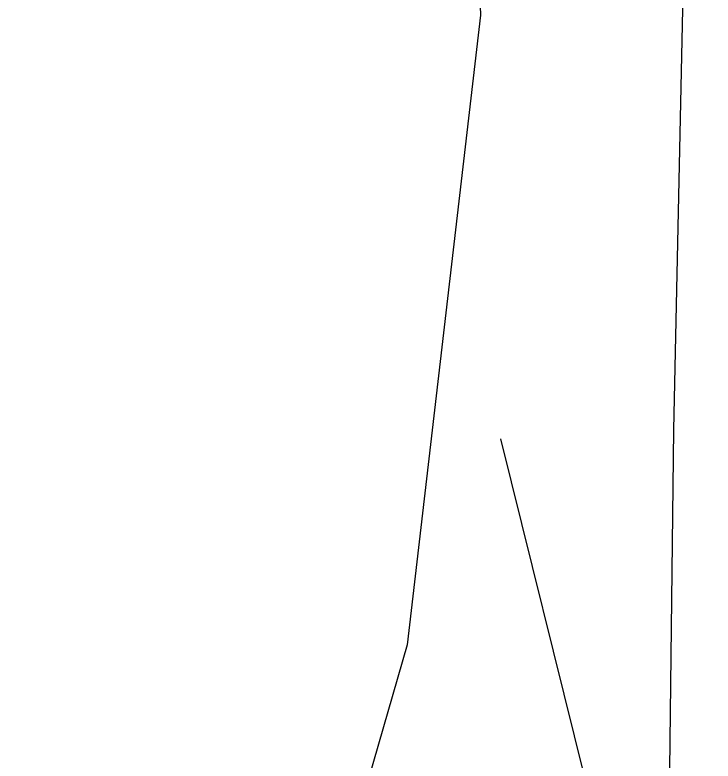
# Model space of a CAD drawing. Header units: inches. Extents: x 653559 to 669309, y 7245317 to 7256454.
# Drawn here: x 663137.81 to 663153.55, y 7253484.69 to 7253501.52 of the extents above; entities that cross this region are included whole.
import ezdxf

# ---------------------------------------------------------------- set-up
doc = ezdxf.new("R2010")
doc.units = ezdxf.units.IN
doc.header["$MEASUREMENT"] = 0
for name, color, linetype in [('Caminos', 1, 'Continuous'), ('Canales', 140, 'Continuous'), ('Cauce', 5, 'Continuous'), ('Perimetral', 190, 'Continuous')]:
    doc.layers.add(name, color=color, linetype=linetype)

msp = doc.modelspace()

# ---------------------------------------------------------------- linework, layer by layer
at = {"layer": 'Caminos', "transparency": 33554613}
msp.add_polyline3d([(663147.608, 7253472.305, 0), (663152.556, 7253483.224, 0), (663152.661, 7253492.167, 0), (663153.297, 7253522.047, 0)], dxfattribs=at)
at = {"layer": 'Canales', "transparency": 33554613}
msp.add_lwpolyline([(663330.86, 7252661.807), (663303.475, 7252743.167), (663138.19, 7253330.477), (663136.92, 7253335.119), (663145.598, 7253337.342), (663122.05, 7253422.326), (663155.427, 7253465.136), (663148.76, 7253491.964)], dxfattribs=at)
at = {"layer": 'Cauce', "color": 160, "transparency": 33554613}
msp.add_polyline3d([(663147.83, 7253516.38, 0), (663148.3, 7253501.52, 0), (663146.65, 7253487.32, 0), (663144.61, 7253480.26, 0), (663139.82, 7253470.18, 0), (663135.93, 7253463.57, 0), (663123.75, 7253446.4, 0), (663117.89, 7253440.6, 0), (663077.09, 7253410.16, 0), (663066.65, 7253407.55, 0), (663055.88, 7253406.25, 0), (663040.36, 7253406.06, 0), (663012.16, 7253416.16, 0), (663005.97, 7253417.45, 0), (662983.53, 7253417.79, 0), (662977.07, 7253417.02, 0), (662970.53, 7253414.96, 0), (662950.84, 7253405.4, 0), (662914.02, 7253385.07, 0), (662865.11, 7253353.61, 0), (662854.04, 7253347.12, 0), (662834.52, 7253330.38, 0), (662808.38, 7253303.72, 0)], dxfattribs=at)
at = {"layer": 'Perimetral', "color": 200}
msp.add_polyline3d([(663147.83, 7253516.38, 0), (663148.3, 7253501.52, 0), (663146.65, 7253487.32, 0), (663144.61, 7253480.26, 0), (663139.82, 7253470.18, 0), (663135.93, 7253463.57, 0), (663123.75, 7253446.4, 0), (663117.89, 7253440.6, 0), (663077.09, 7253410.16, 0), (663066.65, 7253407.55, 0), (663055.88, 7253406.25, 0), (663040.36, 7253406.06, 0), (663012.16, 7253416.16, 0), (663005.97, 7253417.45, 0), (662983.53, 7253417.79, 0), (662977.07, 7253417.02, 0), (662970.53, 7253414.96, 0), (662950.84, 7253405.4, 0), (662943.021, 7253401.083, 0), (662914.02, 7253385.07, 0), (662865.11, 7253353.61, 0), (662854.04, 7253347.12, 0), (662834.52, 7253330.38, 0), (662808.38, 7253303.72, 0)], dxfattribs=at)

doc.saveas('drawing.dxf')
